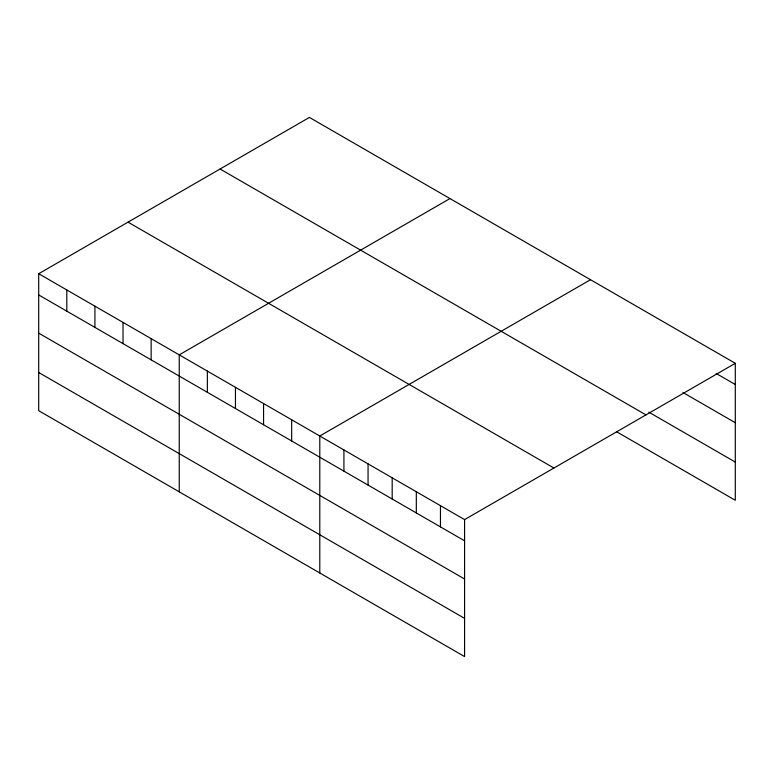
<?xml version="1.0" encoding="UTF-8"?>
<svg xmlns="http://www.w3.org/2000/svg" width="774" height="774" viewBox="0 0 774 774"><rect width="100%" height="100%" fill="white"/><g stroke="black" fill="none" stroke-linecap="round" stroke-linejoin="round"><path stroke-width="1.16" d="M38.7 273.725L464.584 519.606L464.584 656.575L38.7 410.694L38.7 273.725L309.416 117.425L735.3 363.306L735.3 500.275L616.646 431.776M449.955 198.57L179.239 354.86L179.239 491.829M590.494 279.714L319.788 436.004L319.788 572.973M464.584 519.606L735.3 363.306M716.192 373.484L735.3 384.514M683.007 392.534L735.3 422.72M648.825 412.145L735.3 462.078M220.077 169.003L645.961 414.883M128.039 222.148L553.923 468.028M38.7 294.933L464.584 540.813M38.7 333.13L464.584 579.01M38.7 372.488L464.584 618.368M440.454 505.674L440.454 526.881M416.315 491.742L416.315 512.949M392.186 477.81L392.186 499.007M368.056 463.868L368.056 485.075M343.917 449.936L343.917 471.143M291.672 419.779L291.672 440.987M263.566 403.544L263.566 424.752M235.46 387.319L235.46 408.527M207.355 371.094L207.355 392.302M151.133 338.635L151.133 359.842M123.027 322.41L123.027 343.617M94.921 306.175L94.921 327.383M66.806 289.95L66.806 311.158"/></g></svg>
